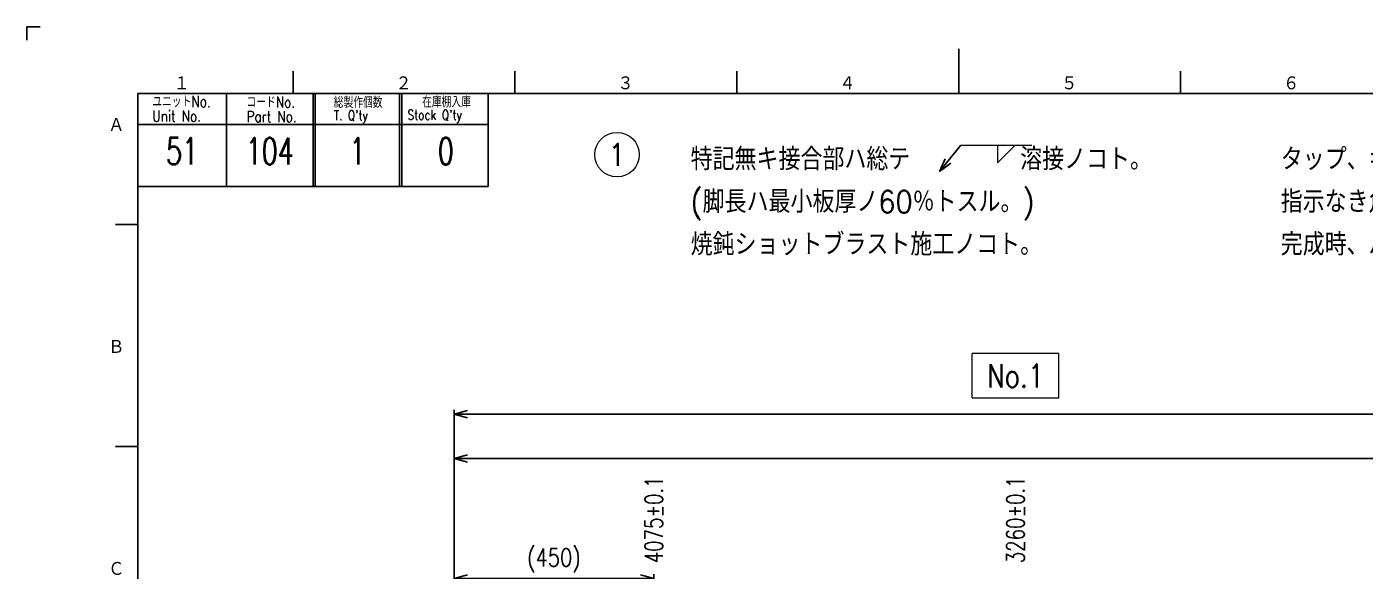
# Model space of a CAD drawing. Header units: millimetres. Extents: x 0 to 8410, y 0 to 5940.
# Drawn here: x 0 to 3016, y 4714 to 5940 of the extents above; entities that cross this region are included whole.
import ezdxf
from ezdxf.enums import TextEntityAlignment as Align

# ---------------------------------------------------------------- set-up
doc = ezdxf.new("R2010")
doc.units = ezdxf.units.MM
doc.header["$LTSCALE"] = 10
doc.layers.get('0').update_dxf_attribs({"lineweight": 20})
doc.layers.get('DEFPOINTS').update_dxf_attribs({"color": 253})
for name, color, linetype, lineweight in [('2', 5, 'Continuous', 40), ('4', 3, 'Continuous', 13), ('5', 3, 'Continuous', 13), ('6', 7, 'Continuous', 50), ('8', 1, 'Continuous', 13)]:
    doc.layers.add(name, color=color, linetype=linetype, lineweight=lineweight)
doc.layers.add('RAHM2', color=1, linetype='Continuous')
doc.styles.add('DIMENSION', font='romans.shx', dxfattribs={"width": 0.8, "bigfont": 'extfont2.shx'})
doc.styles.get("Standard").update_dxf_attribs({"font": 'romans.shx', "width": 0.8, "bigfont": 'extfont2.shx'})
doc.dimstyles.new('GEN-ISO$0', dxfattribs={"dimscale": 10, "dimtxt": 4, "dimasz": 3, "dimexe": 1, "dimexo": 1, "dimgap": 1, "dimtad": 3, "dimrnd": 0.01, "dimdsep": 46, "dimtxsty": 'Standard', "dimblk": 'OPEN30', "dimcen": 0, "dimclrt": 7, "dimazin": 2, "dimtp": 0.1, "dimtm": 0.1, "dimtfac": 0.6, "dimtmove": 2, "dimatfit": 3, "dimldrblk": 'OPEN30', "dimfxl": 1, "dimarcsym": 0})
doc.dimstyles.new('GEN-ISO$7', dxfattribs={"dimscale": 10, "dimtxt": 4, "dimasz": 3, "dimexe": 1, "dimexo": 1, "dimgap": 1, "dimtad": 3, "dimrnd": 0.01, "dimdsep": 46, "dimtxsty": 'Standard', "dimblk": 'OPEN30', "dimcen": 0, "dimclrt": 7, "dimazin": 2, "dimtp": 0.1, "dimtm": 0.1, "dimtfac": 0.6, "dimtmove": 2, "dimatfit": 3, "dimldrblk": 'OPEN30', "dimfxl": 1, "dimarcsym": 0})

# ---------------------------------------------------------------- blocks, each defined once
blk = doc.blocks.new('1A1ブヒン')
at = {"layer": 'RAHM2', "color": 5, "linetype": 'Continuous'}
for p, q in [((3, 594), (0, 594)), ((0, 594), (0, 591)), ((210, 589), (210, 579)), ((60, 584), (60, 579)), ((110, 584), (110, 579)), ((160, 584), (160, 579)), ((260, 584), (260, 579)), ((826, 579), (25, 579)), ((25, 579), (25, 15)), ((104, 558), (104, 579)), ((25, 558), (64.5, 558)), ((64.5, 558), (104, 558)), ((20, 549.5), (25, 549.5)), ((20, 499.5), (25, 499.5))]:
    blk.add_line(p, q, dxfattribs=at)
at = {"layer": 'RAHM2', "color": 7, "linetype": 'Continuous'}
for p, q in [((45, 579), (45, 558)), ((64.5, 579), (64.5, 558)), ((65, 579), (65, 558)), ((84, 579), (84, 558)), ((84.5, 579), (84.5, 558)), ((25, 572), (64.5, 572)), ((64.5, 572), (104, 572))]:
    blk.add_line(p, q, dxfattribs=at)
at = {"layer": 'RAHM2', "color": 5, "linetype": 'Continuous'}
for s, p in [('１', (33.1, 579.6)), ('２', (83.1, 579.6)), ('３', (133.1, 579.6)), ('４', (183.1, 579.6)), ('５', (233.1, 579.6)), ('６', (283.1, 579.6)), ('Ａ', (18.36, 570.24)), ('Ｂ', (18.36, 520.24)), ('Ｃ', (18.36, 470.24))]:
    blk.add_text(s, height=3.31, dxfattribs=at).set_placement(p)
at = {"layer": 'RAHM2', "color": 7, "linetype": 'Continuous', "width": 0.8}
for s, height, p in [('ユニットNo.', 2.5, (28.29, 575.92)), ('コードNo.', 2.5, (49.52, 575.81)), ('総製作個数', 2.5, (69.17, 575.72)), ('在庫棚入庫', 2.5, (89.08, 575.82)), ('Unit No.', 2.5, (28.29, 572.64)), ('Part No.', 2.5, (49.52, 572.53)), ("T. Q'ty", 2.2, (69.17, 572.96)), ("Stock Q'ty", 2.2, (85.8, 573.06))]:
    blk.add_text(s, height=height, dxfattribs=at).set_placement(p)
at = {"layer": 'RAHM2', "color": 5, "linetype": 'Continuous', "width": 0.7}
for tag, p in [('HEADER3', (35, 566.01)), ('HEADER4', (54.75, 566)), ('HEADER15', (74.49, 566)), ('HEADER16', (94.43, 566))]:
    blk.add_attdef(tag, text='', height=6, dxfattribs=at).set_placement(p, align=Align.MIDDLE)
at = {"layer": 'RAHM2', "color": 7, "linetype": 'Continuous'}
blk.add_attdef('HEADER5', text='', height=2.5, dxfattribs=at).set_placement((63.69, 559.1), align=Align.BOTTOM_RIGHT)
for tag, height, width, p in [('HEADER25', 3.2, 0.63, (772.91, 86.65)), ('HEADER23', 3.33, 0.8, (797.4, 86.46)), ('HEADER24', 3.5, 0.8, (818.57, 86.49)), ('HEADER22', 3.2, 0.63, (772.91, 79.65)), ('HEADER20', 3.33, 0.8, (797.4, 79.46)), ('HEADER21', 3.5, 0.8, (818.57, 79.49)), ('HEADER19', 3.2, 0.63, (772.91, 72.65)), ('HEADER17', 3.33, 0.8, (797.4, 72.46)), ('HEADER18', 3.5, 0.8, (818.57, 72.49)), ('HEADER11', 3.2, 0.63, (772.91, 65.65)), ('HEADER9', 3.33, 0.8, (797.4, 65.46)), ('HEADER10', 3.5, 0.8, (818.57, 65.49)), ('HEADER7', 3.31, 0.8, (590.63, 48.21)), ('HEADER1', 5, 0.9, (775.12, 45.15)), ('GEN-TITLE-SCA', 4, 0.85, (677.79, 40.85)), ('HEADER2', 6, 0.9, (774.89, 36.68)), ('HEADER14', 3.31, 0.8, (590.63, 36.29))]:
    blk.add_attdef(tag, text='', height=height, dxfattribs=dict(at, width=width)).set_placement(p, align=Align.MIDDLE)
for tag, p in [('HEADER27', (648.45, 41.09)), ('HEADER26', (663.07, 41.09))]:
    blk.add_attdef(tag, text='', height=4, dxfattribs=at).set_placement(p, align=Align.MIDDLE)
at = {"layer": 'RAHM2', "color": 7, "linetype": 'Continuous', "width": 0.7}
blk.add_attdef('GEN-TITLE-DAT', text='', height=3.5, dxfattribs=at).set_placement((700.02, 39.1), align=Align.CENTER)
at = {"layer": 'RAHM2', "color": 5, "linetype": 'Continuous'}
blk.add_attdef('HEADER6', text='', height=5.8, dxfattribs=at).set_placement((623.09, 17.9), align=Align.BOTTOM_RIGHT)
at = {"layer": 'RAHM2', "color": 5, "linetype": 'Continuous', "style": 'DIMENSION', "width": 1.2}
for tag, p in [('HEADER13', (629.56, 16.75)), ('HEADER12', (663.26, 16.72)), ('GEN-TITLE-DWG', (732.79, 16.74))]:
    blk.add_attdef(tag, text='', height=7.02, dxfattribs=at).set_placement(p, align=Align.BOTTOM_LEFT)
at = {"layer": 'RAHM2', "color": 5, "linetype": 'Continuous', "style": 'DIMENSION'}
blk.add_attdef('HEADER8', text='', height=7.02, dxfattribs=at).set_placement((824.55, 16.71), align=Align.BOTTOM_RIGHT)
blk = doc.blocks.new('GENBALLOON1')
blk.add_circle((0, 0), 5)
at = {"flags": 1}
blk.add_attdef('GEN_PARENT', text='', height=2.5, dxfattribs=at).set_placement((0, 0), align=Align.MIDDLE)
blk.add_attdef('REF_NO', text='', height=3.5).set_placement((0, 0), align=Align.MIDDLE)
at = {"color": 7, "flags": 1}
for tag, p in [('5GENINF', (6.43, 0.96)), ('6GENINF', (6.43, 0.63)), ('7GENINF', (6.43, 0.3)), ('8GENINF', (6.43, -0.04)), ('9GENINF', (6.43, -0.37)), ('3GENINF', (6.43, -2.34)), ('4GENINF', (6.43, -2.67)), ('10GENINF', (6.43, -0.7)), ('11GENINF', (6.43, -1)), ('12GENINF', (6.43, -1.34)), ('13GENINF', (6.43, -1.67)), ('14GENINF', (6.43, -2)), ('15GENINF', (6.43, -3)), ('20GENINF', (6.43, -4.7)), ('21GENINF', (6.43, -5.04)), ('22GENINF', (6.43, -5.37)), ('16GENINF', (6.43, -3.34)), ('17GENINF', (6.43, -3.7)), ('18GENINF', (6.43, -4.04)), ('19GENINF', (6.43, -4.37))]:
    blk.add_attdef(tag, p, '', height=0.2, dxfattribs=at)
blk = doc.blocks.new('A$C44AD5685')
at = {"layer": '6', "width": 0.9}
for s, p in [('タップ、キリ穴は面取り仕上げのこと', (0, 19.2)), ('指示なき角部は糸面取りのこと', (0, 9.6)), ('完成時、バリ、キリ粉はなきこと', (0, 0))]:
    blk.add_text(s, height=5, dxfattribs=at).set_placement(p)
blk = doc.blocks.new('_Open30')
at = {"color": 0, "linetype": 'ByBlock', "lineweight": -2}
for p, q in [((-1, 0.27), (0, 0)), ((0, 0), (-1, -0.27)), ((0, 0), (-1, 0))]:
    blk.add_line(p, q, dxfattribs=at)
blk = doc.blocks.new('*D70')
at = {"layer": '5', "color": 0, "lineweight": -2, "transparency": 16777216}
for p, q in [((963, 4457.9), (963, 4707.5)), ((1413, 4515.7), (1413, 4707.5)), ((993, 4697.5), (1383, 4697.5))]:
    blk.add_line(p, q, dxfattribs=at)
at = {"layer": 'DEFPOINTS', "color": 0, "transparency": 16777216}
for p in [(1413, 4697.5), (1413, 4505.7), (963, 4447.9)]:
    blk.add_point(p, dxfattribs=at)
at = {"layer": '5', "color": 0, "lineweight": -2, "transparency": 16777216, "xscale": 30, "yscale": 30, "zscale": 30, "rotation": 180}
blk.add_blockref('_Open30', (963, 4697.5), dxfattribs=at)
at = {"layer": '5', "color": 0, "lineweight": -2, "transparency": 16777216, "xscale": 30, "yscale": 30, "zscale": 30}
blk.add_blockref('_Open30', (1413, 4697.5), dxfattribs=at)
at = {"layer": '5', "color": 7, "transparency": 16777216, "insert": (1188, 4738), "char_height": 40, "attachment_point": 5}
blk.add_mtext('(450)', dxfattribs=at)
blk = doc.blocks.new('*D71')
at = {"layer": '5', "color": 0, "lineweight": -2, "transparency": 16777216}
for p, q in [((963, 4457.9), (963, 4977.5)), ((5978, 4457.9), (5978, 4977.5)), ((993, 4967.5), (5948, 4967.5))]:
    blk.add_line(p, q, dxfattribs=at)
at = {"layer": 'DEFPOINTS', "color": 0, "transparency": 16777216}
for p in [(5978, 4967.5), (963, 4447.9), (5978, 4447.9)]:
    blk.add_point(p, dxfattribs=at)
at = {"layer": '5', "color": 0, "lineweight": -2, "transparency": 16777216, "xscale": 30, "yscale": 30, "zscale": 30, "rotation": 180}
blk.add_blockref('_Open30', (963, 4967.5), dxfattribs=at)
at = {"layer": '5', "color": 0, "lineweight": -2, "transparency": 16777216, "xscale": 30, "yscale": 30, "zscale": 30}
blk.add_blockref('_Open30', (5978, 4967.5), dxfattribs=at)
at = {"layer": '5', "color": 7, "transparency": 16777216, "insert": (3470.5, 4997.5), "char_height": 40, "attachment_point": 5}
blk.add_mtext('5015', dxfattribs=at)
blk = doc.blocks.new('*D73')
at = {"layer": '5', "color": 0, "lineweight": -2, "transparency": 16777216}
for p, q in [((963, 4457.9), (963, 5077.5)), ((993, 5067.5), (5998, 5067.5)), ((6028, 3837.9), (6028, 5077.5))]:
    blk.add_line(p, q, dxfattribs=at)
at = {"layer": 'DEFPOINTS', "color": 0, "transparency": 16777216}
for p in [(6028, 5067.5), (963, 4447.9), (6028, 3827.9)]:
    blk.add_point(p, dxfattribs=at)
at = {"layer": '5', "color": 0, "lineweight": -2, "transparency": 16777216, "xscale": 30, "yscale": 30, "zscale": 30, "rotation": 180}
blk.add_blockref('_Open30', (963, 5067.5), dxfattribs=at)
at = {"layer": '5', "color": 0, "lineweight": -2, "transparency": 16777216, "xscale": 30, "yscale": 30, "zscale": 30}
blk.add_blockref('_Open30', (6028, 5067.5), dxfattribs=at)
at = {"layer": '5', "color": 7, "transparency": 16777216, "insert": (3495.5, 5097.5), "char_height": 40, "attachment_point": 5}
blk.add_mtext('5065', dxfattribs=at)

msp = doc.modelspace()

# ---------------------------------------------------------------- linework, layer by layer
at = {"layer": '4'}
for p, q in [((2104.8591, 5673.7122), (2264.8591, 5673.7122)), ((2325.5324, 5204.0733), (2130.5324, 5204.0733)), ((2130.5324, 5104.0733), (2130.5324, 5204.0733)), ((2325.5324, 5104.0733), (2325.5324, 5204.0733)), ((2130.5324, 5104.0733), (2325.5324, 5104.0733))]:
    msp.add_line(p, q, dxfattribs=at)
at = {"layer": '8'}
for p, q in [((2187.3591, 5673.7122), (2227.3591, 5673.7122)), ((2227.3591, 5673.7122), (2187.3591, 5633.7122)), ((2187.3591, 5673.7122), (2187.3591, 5633.7122))]:
    msp.add_line(p, q, dxfattribs=at)

# ---------------------------------------------------------------- block references
at = {"layer": '2'}
ref = msp.add_blockref('1A1ブヒン', (0, 0), dxfattribs=dict(at, xscale=10, yscale=10, zscale=10))
ref.add_attrib('HEADER3', '51', dxfattribs={"layer": 'RAHM2', "color": 5, "linetype": 'Continuous', "height": 60, "width": 0.7}).set_placement((350.0392, 5660.0694), align=Align.MIDDLE)
ref.add_attrib('HEADER4', '104', dxfattribs={"layer": 'RAHM2', "color": 5, "linetype": 'Continuous', "height": 60, "width": 0.7}).set_placement((547.5393, 5660.0001), align=Align.MIDDLE)
ref.add_attrib('HEADER15', '1', dxfattribs={"layer": 'RAHM2', "color": 5, "linetype": 'Continuous', "height": 60, "width": 0.7}).set_placement((744.8901, 5660.0001), align=Align.MIDDLE)
ref.add_attrib('HEADER16', '0', dxfattribs={"layer": 'RAHM2', "color": 5, "linetype": 'Continuous', "height": 60, "width": 0.7}).set_placement((944.3066, 5660.0001), align=Align.MIDDLE)
at = {"layer": '2', "xscale": 10, "yscale": 10, "zscale": 10}
msp.add_blockref('A$C44AD5685', (2825.743, 5425.0179), dxfattribs=at)
at = {"layer": '5'}
ref = msp.add_blockref('GENBALLOON1', (1330.0923, 5652.0401), dxfattribs=dict(at, xscale=10, yscale=10, zscale=10))
ref.add_attrib('REF_NO', '1', dxfattribs={"color": 7, "height": 50, "width": 0.9}).set_placement((1330.0923, 5652.0401), align=Align.MIDDLE_CENTER)

# ---------------------------------------------------------------- texts
at = {"layer": '6', "width": 0.9}
for s, p in [('特記無キ接合部ハ総テ\u3000\u3000\u3000\u3000\u3000溶接ノコト。', (1496.0267, 5617.0179)), ('(脚長ハ最小板厚ノ60％トスル。)', (1496.0267, 5521.0179)), ('焼鈍ショットブラスト施工ノコト。', (1496.0267, 5425.0179))]:
    msp.add_text(s, height=50, dxfattribs=at).set_placement(p)
at = {"layer": '6', "ltscale": 5, "width": 0.8}
msp.add_text('No.1', height=52.5, dxfattribs=at).set_placement((2228.0324, 5154.0733), align=Align.MIDDLE)
at = {"layer": '6', "ltscale": 5, "width": 0.75}
for s, p in [('4075%%p0.1', (1413.0324, 4731.8006)), ('3260%%p0.1', (2228.0324, 4731.8006))]:
    msp.add_text(s, height=40, rotation=90, dxfattribs=at).set_placement(p, align=Align.MIDDLE_LEFT)

# ---------------------------------------------------------------- dimensions: what is measured, and where the dimension line sits
at = {"layer": '5'}
for base, p2, picture, middle in [((6028.0324, 5067.5402), (6028.0324, 3827.9217), '*D73', (3495.5324, 5097.5402)), ((5978.0324, 4967.5402), (5978.0324, 4447.9217), '*D71', (3470.5324, 4997.5402))]:
    dim = msp.add_linear_dim(base=base, p1=(963.0324, 4447.9217), p2=p2, dimstyle='GEN-ISO$0', override={"dimscale": 10, "dimtmove": 1}, dxfattribs=at)
    dim.commit()
    dim.dimension.update_dxf_attribs({"geometry": picture, "text_midpoint": middle})
dim = msp.add_linear_dim(base=(1413.0324, 4697.5402), p1=(963.0324, 4447.9217), p2=(1413.0324, 4505.7456), text='(<>)', dimstyle='GEN-ISO$0', override={"dimscale": 10, "dimtmove": 1}, dxfattribs=at)
dim.commit()
dim.dimension.update_dxf_attribs({"geometry": '*D70', "text_midpoint": (1188.0324, 4738.0164)})

# ---------------------------------------------------------------- leaders
msp.add_leader([(2056.8922, 5614.2518), (2104.8591, 5673.7122)], dimstyle='GEN-ISO$7', override={"dimscale": 10, "dimgap": 1, "dimtad": 0}, dxfattribs=at)

doc.saveas('drawing.dxf')
